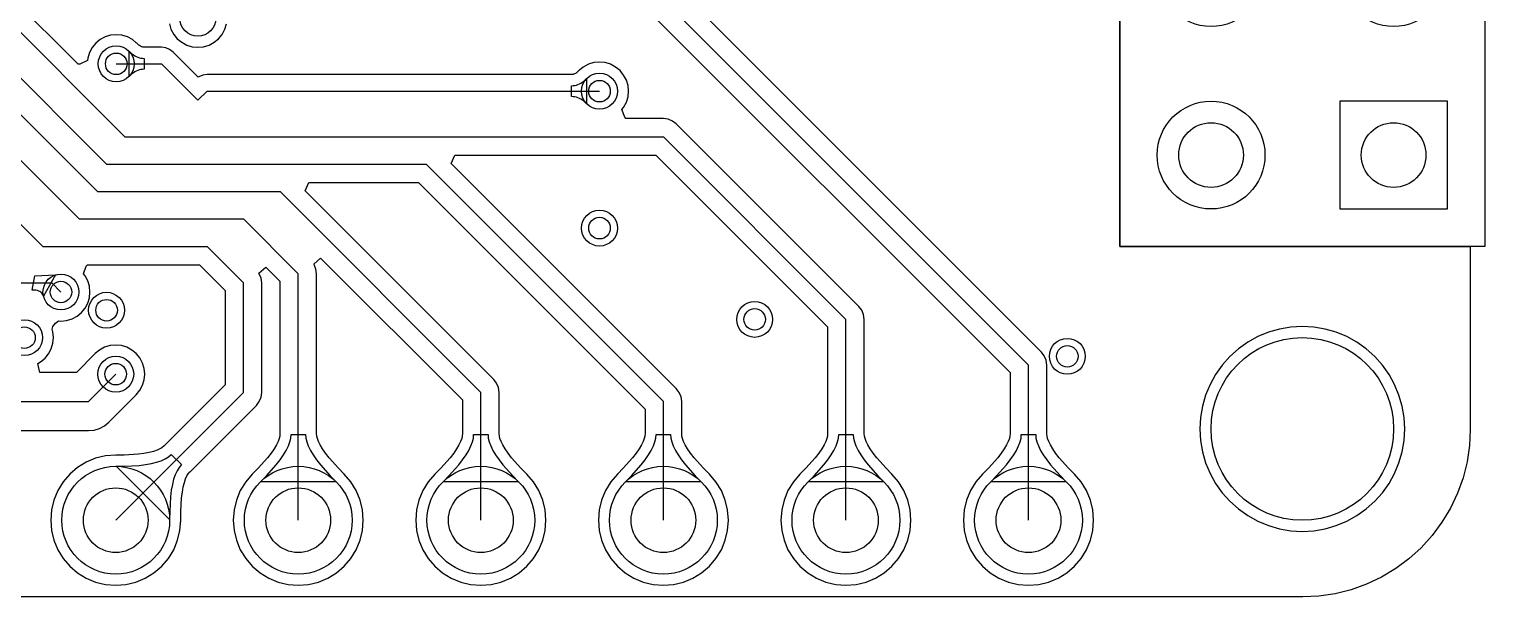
# Model space of a CAD drawing. Extents: x -55.7 to 0, y 0.2 to 22.7.
# Drawn here: x -20.26 to 0, y 0.2 to 8.1 of the extents above; entities that cross this region are included whole.
import ezdxf

# ---------------------------------------------------------------- set-up
doc = ezdxf.new("R2010")
doc.units = 0
doc.layers.get('0').update_dxf_attribs({"linetype": 'CONTINUOUS'})
for name, color, linetype in [('BOTTOMLAYER', 5, 'CONTINUOUS'), ('PADHOLELAYER', 156, 'CONTINUOUS'), ('VIAHOLELAYER', 16, 'CONTINUOUS')]:
    doc.layers.add(name, color=color, linetype=linetype)

# ---------------------------------------------------------------- blocks, each defined once
blk = doc.blocks.new('HDR2X5_23')
at = {"layer": 'BOTTOMLAYER'}
for p, q in [((-0.75, 0.75), (-0.75, -0.75)), ((0.75, 0.75), (-0.75, 0.75)), ((0.75, -0.75), (0.75, 0.75)), ((-0.75, -0.75), (0.75, -0.75))]:
    blk.add_line(p, q, dxfattribs=at)
for centre in [(0, 2.54), (2.54, 2.54), (5.08, 2.54), (7.62, 2.54), (10.16, 2.54), (2.54, 0), (5.08, 0), (7.62, 0), (10.16, 0)]:
    blk.add_circle(centre, 0.75, dxfattribs=at)
at = {"layer": 'PADHOLELAYER'}
for centre in [(0, 2.54), (2.54, 2.54), (5.08, 2.54), (7.62, 2.54), (10.16, 2.54), (0, 0), (2.54, 0), (5.08, 0), (7.62, 0), (10.16, 0)]:
    blk.add_circle(centre, 0.45, dxfattribs=at)
blk = doc.blocks.new('HDR1X16_24')
at = {"layer": 'BOTTOMLAYER'}
for centre in [(25.4, 0), (27.94, 0), (30.48, 0), (33.02, 0), (35.56, 0), (38.1, 0)]:
    blk.add_circle(centre, 0.75, dxfattribs=at)
at = {"layer": 'PADHOLELAYER'}
for centre in [(25.4, 0), (27.94, 0), (30.48, 0), (33.02, 0), (35.56, 0), (38.1, 0)]:
    blk.add_circle(centre, 0.45, dxfattribs=at)

msp = doc.modelspace()

# ---------------------------------------------------------------- linework, layer by layer
at = {"layer": 'BOTTOMLAYER'}
for p, q in [((-5.08, 5.08), (-5.08, 17.78)), ((0, 17.78), (0, 5.08)), ((-28.956, 15.494), (-19.304, 5.842)), ((-28.854, 14.757), (-19.558, 5.461)), ((-29.083, 14.097), (-20.066, 5.08)), ((-23.749, 11.43), (-18.923, 6.604)), ((-19.572, 7.613), (-23.494, 11.535)), ((-24.257, 11.303), (-19.177, 6.223)), ((-13.335, 10.414), (-6.35, 3.429)), ((-6.17, 3.609), (-13.08, 10.519)), ((-13.515, 10.234), (-6.605, 3.324)), ((-5.08, 8.659), (-5.08, 5.08)), ((-18.304, 8.176), (-18.281, 8.1)), ((-17.533, 8.1), (-17.51, 8.176)), ((-19.329, 7.906), (-19.379, 7.845)), ((-19.268, 7.956), (-19.329, 7.906)), ((-19.198, 7.994), (-19.268, 7.956)), ((-19.122, 8.017), (-19.198, 7.994)), ((-19.043, 8.024), (-19.122, 8.017)), ((-18.964, 8.017), (-19.043, 8.024)), ((-18.888, 7.994), (-18.964, 8.017)), ((-18.818, 7.956), (-18.888, 7.994)), ((-18.764, 7.912), (-18.818, 7.956)), ((-18.757, 7.907), (-18.764, 7.912)), ((-18.741, 7.892), (-18.757, 7.907)), ((-18.281, 8.1), (-18.243, 8.03)), ((-18.243, 8.03), (-18.193, 7.969)), ((-18.193, 7.969), (-18.132, 7.919)), ((-18.132, 7.919), (-18.062, 7.881)), ((-17.752, 7.881), (-17.682, 7.919)), ((-17.682, 7.919), (-17.621, 7.969)), ((-17.621, 7.969), (-17.571, 8.03)), ((-17.571, 8.03), (-17.533, 8.1)), ((-19.44, 7.699), (-19.443, 7.664)), ((-19.417, 7.775), (-19.44, 7.699)), ((-19.379, 7.845), (-19.417, 7.775)), ((-18.864, 7.445), (-18.864, 7.795)), ((-18.864, 7.795), (-18.845, 7.776)), ((-18.845, 7.776), (-18.825, 7.759)), ((-18.825, 7.759), (-18.805, 7.745)), ((-18.805, 7.745), (-18.784, 7.732)), ((-18.784, 7.732), (-18.764, 7.721)), ((-18.764, 7.721), (-18.743, 7.712)), ((-18.743, 7.712), (-18.721, 7.705)), ((-18.729, 7.881), (-18.741, 7.892)), ((-18.718, 7.873), (-18.729, 7.881)), ((-18.721, 7.705), (-18.699, 7.7)), ((-18.707, 7.867), (-18.718, 7.873)), ((-18.697, 7.862), (-18.707, 7.867)), ((-18.699, 7.7), (-18.677, 7.697)), ((-18.688, 7.858), (-18.697, 7.862)), ((-18.68, 7.855), (-18.688, 7.858)), ((-18.672, 7.853), (-18.68, 7.855)), ((-18.677, 7.697), (-18.655, 7.696)), ((-18.664, 7.852), (-18.672, 7.853)), ((-18.648, 7.851), (-18.664, 7.852)), ((-18.645, 7.851), (-18.648, 7.851)), ((-18.415, 7.851), (-18.645, 7.851)), ((-18.355, 7.843), (-18.415, 7.851)), ((-18.3, 7.82), (-18.355, 7.843)), ((-18.252, 7.783), (-18.3, 7.82)), ((-17.902, 7.433), (-18.252, 7.783)), ((-18.062, 7.881), (-17.986, 7.858)), ((-17.986, 7.858), (-17.907, 7.851)), ((-17.907, 7.851), (-17.828, 7.858)), ((-17.828, 7.858), (-17.752, 7.881)), ((-19.55, 7.614), (-19.572, 7.613)), ((-19.443, 7.664), (-19.55, 7.614)), ((-19.043, 7.62), (-18.415, 7.62)), ((-18.805, 7.495), (-18.825, 7.481)), ((-18.784, 7.508), (-18.805, 7.495)), ((-18.764, 7.519), (-18.784, 7.508)), ((-18.743, 7.528), (-18.764, 7.519)), ((-18.721, 7.535), (-18.743, 7.528)), ((-18.699, 7.54), (-18.721, 7.535)), ((-18.677, 7.543), (-18.699, 7.54)), ((-18.655, 7.544), (-18.677, 7.543)), ((-18.655, 7.696), (-18.655, 7.544)), ((-18.415, 7.62), (-17.907, 7.112)), ((-12.633, 7.5), (-12.644, 7.492)), ((-12.621, 7.511), (-12.633, 7.5)), ((-12.605, 7.526), (-12.621, 7.511)), ((-12.598, 7.531), (-12.605, 7.526)), ((-12.544, 7.575), (-12.598, 7.531)), ((-12.474, 7.613), (-12.544, 7.575)), ((-12.398, 7.636), (-12.474, 7.613)), ((-12.319, 7.643), (-12.398, 7.636)), ((-12.24, 7.636), (-12.319, 7.643)), ((-12.164, 7.613), (-12.24, 7.636)), ((-12.094, 7.575), (-12.164, 7.613)), ((-12.033, 7.525), (-12.094, 7.575)), ((-11.983, 7.464), (-12.033, 7.525)), ((-18.845, 7.464), (-18.864, 7.445)), ((-18.825, 7.481), (-18.845, 7.464)), ((-17.895, 7.439), (-17.902, 7.433)), ((-17.84, 7.462), (-17.895, 7.439)), ((-17.78, 7.47), (-17.84, 7.462)), ((-12.717, 7.47), (-17.78, 7.47)), ((-12.714, 7.47), (-12.717, 7.47)), ((-12.698, 7.471), (-12.714, 7.47)), ((-12.707, 7.315), (-12.685, 7.316)), ((-12.707, 7.163), (-12.707, 7.315)), ((-12.69, 7.472), (-12.698, 7.471)), ((-12.682, 7.474), (-12.69, 7.472)), ((-12.685, 7.316), (-12.663, 7.319)), ((-12.674, 7.477), (-12.682, 7.474)), ((-12.665, 7.481), (-12.674, 7.477)), ((-12.655, 7.486), (-12.665, 7.481)), ((-12.663, 7.319), (-12.641, 7.324)), ((-12.644, 7.492), (-12.655, 7.486)), ((-12.641, 7.324), (-12.619, 7.331)), ((-12.619, 7.331), (-12.598, 7.34)), ((-12.598, 7.34), (-12.578, 7.351)), ((-12.578, 7.351), (-12.557, 7.364)), ((-12.557, 7.364), (-12.537, 7.378)), ((-12.537, 7.378), (-12.517, 7.395)), ((-12.517, 7.395), (-12.498, 7.414)), ((-12.498, 7.414), (-12.498, 7.064)), ((-11.945, 7.394), (-11.983, 7.464)), ((-11.922, 7.318), (-11.945, 7.394)), ((-11.915, 7.239), (-11.922, 7.318)), ((-17.907, 7.112), (-17.78, 7.239)), ((-17.78, 7.239), (-12.319, 7.239)), ((-12.685, 7.162), (-12.707, 7.163)), ((-12.663, 7.159), (-12.685, 7.162)), ((-12.641, 7.154), (-12.663, 7.159)), ((-12.619, 7.147), (-12.641, 7.154)), ((-12.598, 7.138), (-12.619, 7.147)), ((-12.578, 7.127), (-12.598, 7.138)), ((-12.557, 7.114), (-12.578, 7.127)), ((-12.537, 7.1), (-12.557, 7.114)), ((-12.517, 7.083), (-12.537, 7.1)), ((-11.945, 7.084), (-11.922, 7.16)), ((-11.922, 7.16), (-11.915, 7.239)), ((-12.498, 7.064), (-12.517, 7.083)), ((-12.006, 6.986), (-11.983, 7.014)), ((-11.968, 6.879), (-12.006, 6.986)), ((-11.983, 7.014), (-11.945, 7.084)), ((-11.951, 6.859), (-11.968, 6.879)), ((-11.43, 6.859), (-11.951, 6.859)), ((-11.364, 6.85), (-11.43, 6.859)), ((-11.303, 6.824), (-11.364, 6.85)), ((-11.25, 6.784), (-11.303, 6.824)), ((-8.71, 4.244), (-11.25, 6.784)), ((-18.923, 6.604), (-11.43, 6.604)), ((-11.43, 6.604), (-8.89, 4.064)), ((-14.381, 6.232), (-14.332, 6.349)), ((-14.332, 6.349), (-11.535, 6.349)), ((-11.535, 6.349), (-9.145, 3.959)), ((-19.177, 6.223), (-14.732, 6.223)), ((-14.732, 6.223), (-11.43, 2.921)), ((-11.25, 3.101), (-14.381, 6.232)), ((-16.413, 5.851), (-16.364, 5.968)), ((-16.364, 5.968), (-14.837, 5.968)), ((-14.837, 5.968), (-11.685, 2.816)), ((-19.304, 5.842), (-16.764, 5.842)), ((-16.764, 5.842), (-13.97, 3.048)), ((-13.79, 3.228), (-16.413, 5.851)), ((-19.558, 5.461), (-17.272, 5.461)), ((-17.272, 5.461), (-16.51, 4.699)), ((-20.066, 5.08), (-17.78, 5.08)), ((-17.78, 5.08), (-17.272, 4.572)), ((0, 5.08), (-5.08, 5.08)), ((-5.08, 5.08), (-0.204, 5.08)), ((-0.204, 5.08), (-0.204, 2.54)), ((-16.295, 4.833), (-16.199, 4.917)), ((-16.199, 4.917), (-14.225, 2.943)), ((-20.211, 4.472), (-20.177, 4.672)), ((-20.177, 4.672), (-19.889, 4.683)), ((-19.889, 4.683), (-20.055, 4.385)), ((-19.499, 4.698), (-19.461, 4.805)), ((-19.476, 4.67), (-19.499, 4.698)), ((-19.438, 4.6), (-19.476, 4.67)), ((-19.461, 4.805), (-19.444, 4.825)), ((-19.444, 4.825), (-17.885, 4.825)), ((-17.885, 4.825), (-17.527, 4.467)), ((-17.057, 4.706), (-16.961, 4.79)), ((-17.052, 4.699), (-17.057, 4.706)), ((-17.026, 4.638), (-17.052, 4.699)), ((-16.961, 4.79), (-16.765, 4.594)), ((-16.51, 1.27), (-16.51, 4.699)), ((-16.29, 4.826), (-16.295, 4.833)), ((-16.264, 4.765), (-16.29, 4.826)), ((-16.255, 4.699), (-16.264, 4.765)), ((-16.255, 2.477), (-16.255, 4.699)), ((-24.511, 4.572), (-19.939, 4.572)), ((-20.185, 4.471), (-20.211, 4.472)), ((-20.161, 4.469), (-20.185, 4.471)), ((-20.14, 4.464), (-20.161, 4.469)), ((-20.121, 4.458), (-20.14, 4.464)), ((-20.104, 4.45), (-20.121, 4.458)), ((-19.939, 4.572), (-19.812, 4.445)), ((-19.415, 4.524), (-19.438, 4.6)), ((-19.408, 4.445), (-19.415, 4.524)), ((-17.527, 4.467), (-17.527, 3.153)), ((-17.272, 3.048), (-17.272, 4.572)), ((-17.017, 4.572), (-17.026, 4.638)), ((-17.017, 3.048), (-17.017, 4.572)), ((-16.765, 4.594), (-16.765, 2.477)), ((-20.09, 4.441), (-20.104, 4.45)), ((-20.078, 4.429), (-20.09, 4.441)), ((-20.068, 4.416), (-20.078, 4.429)), ((-20.06, 4.401), (-20.068, 4.416)), ((-20.055, 4.385), (-20.06, 4.401)), ((-19.476, 4.22), (-19.438, 4.29)), ((-19.438, 4.29), (-19.415, 4.366)), ((-19.415, 4.366), (-19.408, 4.445)), ((-19.733, 4.048), (-19.657, 4.071)), ((-19.657, 4.071), (-19.587, 4.109)), ((-19.587, 4.109), (-19.526, 4.159)), ((-19.526, 4.159), (-19.476, 4.22)), ((-8.89, 1.27), (-8.89, 4.064)), ((-8.67, 4.191), (-8.71, 4.244)), ((-8.644, 4.13), (-8.67, 4.191)), ((-8.635, 4.064), (-8.644, 4.13)), ((-8.635, 2.477), (-8.635, 4.064)), ((-19.936, 3.929), (-19.923, 3.963)), ((-19.923, 3.889), (-19.936, 3.929)), ((-19.923, 3.963), (-19.887, 4.011)), ((-19.916, 3.81), (-19.923, 3.889)), ((-19.887, 4.011), (-19.845, 4.044)), ((-19.845, 4.044), (-19.812, 4.041)), ((-19.812, 4.041), (-19.733, 4.048)), ((-9.145, 3.959), (-9.145, 2.477)), ((-3.011, 3.885), (-3.158, 3.824)), ((-2.857, 3.929), (-3.011, 3.885)), ((-2.7, 3.956), (-2.857, 3.929)), ((-2.54, 3.965), (-2.7, 3.956)), ((-2.38, 3.956), (-2.54, 3.965)), ((-2.223, 3.929), (-2.38, 3.956)), ((-2.069, 3.885), (-2.223, 3.929)), ((-1.922, 3.824), (-2.069, 3.885)), ((-19.984, 3.585), (-19.946, 3.655)), ((-19.946, 3.655), (-19.923, 3.731)), ((-19.923, 3.731), (-19.916, 3.81)), ((-19.205, 3.676), (-19.275, 3.638)), ((-19.129, 3.699), (-19.205, 3.676)), ((-19.05, 3.706), (-19.129, 3.699)), ((-18.971, 3.699), (-19.05, 3.706)), ((-18.895, 3.676), (-18.971, 3.699)), ((-18.825, 3.638), (-18.895, 3.676)), ((-3.428, 3.654), (-3.547, 3.547)), ((-3.298, 3.746), (-3.428, 3.654)), ((-3.158, 3.824), (-3.298, 3.746)), ((-1.782, 3.746), (-1.922, 3.824)), ((-1.652, 3.654), (-1.782, 3.746)), ((-1.533, 3.547), (-1.652, 3.654)), ((-20.135, 3.452), (-20.095, 3.474)), ((-20.104, 3.325), (-20.135, 3.452)), ((-20.095, 3.474), (-20.034, 3.524)), ((-20.034, 3.524), (-19.984, 3.585)), ((-19.336, 3.588), (-19.598, 3.325)), ((-19.275, 3.638), (-19.336, 3.588)), ((-18.764, 3.588), (-18.825, 3.638)), ((-18.714, 3.527), (-18.764, 3.588)), ((-18.676, 3.457), (-18.714, 3.527)), ((-18.653, 3.381), (-18.676, 3.457)), ((-6.13, 3.556), (-6.17, 3.609)), ((-6.104, 3.495), (-6.13, 3.556)), ((-6.095, 3.429), (-6.104, 3.495)), ((-3.547, 3.547), (-3.654, 3.428)), ((-1.426, 3.428), (-1.533, 3.547)), ((-19.598, 3.325), (-20.104, 3.325)), ((-19.431, 2.921), (-19.05, 3.302)), ((-18.646, 3.302), (-18.653, 3.381)), ((-18.653, 3.223), (-18.646, 3.302)), ((-6.605, 3.324), (-6.605, 2.477)), ((-6.35, 1.27), (-6.35, 3.429)), ((-6.095, 2.477), (-6.095, 3.429)), ((-3.746, 3.298), (-3.824, 3.158)), ((-3.654, 3.428), (-3.746, 3.298)), ((-1.334, 3.298), (-1.426, 3.428)), ((-1.256, 3.158), (-1.334, 3.298)), ((-19.05, 1.27), (-17.272, 3.048)), ((-18.764, 3.016), (-18.714, 3.077)), ((-18.714, 3.077), (-18.676, 3.147)), ((-18.676, 3.147), (-18.653, 3.223)), ((-17.527, 3.153), (-18.376, 2.304)), ((-17.026, 2.982), (-17.017, 3.048)), ((-13.97, 1.27), (-13.97, 3.048)), ((-13.75, 3.175), (-13.79, 3.228)), ((-13.724, 3.114), (-13.75, 3.175)), ((-13.715, 3.048), (-13.724, 3.114)), ((-13.715, 2.477), (-13.715, 3.048)), ((-11.21, 3.048), (-11.25, 3.101)), ((-11.184, 2.987), (-11.21, 3.048)), ((-3.824, 3.158), (-3.885, 3.011)), ((-1.195, 3.011), (-1.256, 3.158)), ((-20.886, 2.921), (-19.431, 2.921)), ((-19.145, 2.635), (-18.764, 3.016)), ((-18.016, 1.944), (-17.092, 2.868)), ((-17.092, 2.868), (-17.052, 2.921)), ((-17.052, 2.921), (-17.026, 2.982)), ((-14.225, 2.943), (-14.225, 2.477)), ((-11.43, 1.27), (-11.43, 2.921)), ((-11.175, 2.921), (-11.184, 2.987)), ((-11.175, 2.477), (-11.175, 2.921)), ((-3.929, 2.857), (-3.956, 2.7)), ((-3.885, 3.011), (-3.929, 2.857)), ((-1.151, 2.857), (-1.195, 3.011)), ((-1.124, 2.7), (-1.151, 2.857)), ((-19.206, 2.585), (-19.145, 2.635)), ((-11.685, 2.816), (-11.685, 2.477)), ((-3.956, 2.7), (-3.965, 2.54)), ((-1.115, 2.54), (-1.124, 2.7)), ((-22.011, 2.517), (-19.431, 2.517)), ((-19.431, 2.517), (-19.352, 2.524)), ((-19.352, 2.524), (-19.276, 2.547)), ((-19.276, 2.547), (-19.206, 2.585)), ((-16.768, 2.438), (-16.776, 2.405)), ((-16.765, 2.476), (-16.768, 2.438)), ((-16.765, 2.477), (-16.765, 2.476)), ((-16.614, 2.413), (-16.61, 2.463)), ((-16.61, 2.463), (-16.41, 2.463)), ((-16.41, 2.463), (-16.406, 2.413)), ((-16.255, 2.476), (-16.255, 2.477)), ((-16.252, 2.438), (-16.255, 2.476)), ((-16.244, 2.405), (-16.252, 2.438)), ((-14.228, 2.438), (-14.236, 2.405)), ((-14.225, 2.476), (-14.228, 2.438)), ((-14.225, 2.477), (-14.225, 2.476)), ((-14.074, 2.413), (-14.07, 2.463)), ((-14.07, 2.463), (-13.87, 2.463)), ((-13.87, 2.463), (-13.866, 2.413)), ((-13.715, 2.476), (-13.715, 2.477)), ((-13.712, 2.438), (-13.715, 2.476)), ((-13.704, 2.405), (-13.712, 2.438)), ((-11.688, 2.438), (-11.696, 2.405)), ((-11.685, 2.476), (-11.688, 2.438)), ((-11.685, 2.477), (-11.685, 2.476)), ((-11.534, 2.413), (-11.53, 2.463)), ((-11.53, 2.463), (-11.33, 2.463)), ((-11.33, 2.463), (-11.326, 2.413)), ((-11.175, 2.476), (-11.175, 2.477)), ((-11.172, 2.438), (-11.175, 2.476)), ((-11.164, 2.405), (-11.172, 2.438)), ((-9.148, 2.438), (-9.156, 2.405)), ((-9.145, 2.476), (-9.148, 2.438)), ((-9.145, 2.477), (-9.145, 2.476)), ((-8.994, 2.413), (-8.99, 2.463)), ((-8.99, 2.463), (-8.79, 2.463)), ((-8.79, 2.463), (-8.786, 2.413)), ((-8.635, 2.476), (-8.635, 2.477)), ((-8.632, 2.438), (-8.635, 2.476)), ((-8.624, 2.405), (-8.632, 2.438)), ((-6.608, 2.438), (-6.616, 2.405)), ((-6.605, 2.476), (-6.608, 2.438)), ((-6.605, 2.477), (-6.605, 2.476)), ((-6.454, 2.413), (-6.45, 2.463)), ((-6.45, 2.463), (-6.25, 2.463)), ((-6.25, 2.463), (-6.246, 2.413)), ((-6.095, 2.476), (-6.095, 2.477)), ((-6.092, 2.438), (-6.095, 2.476)), ((-6.084, 2.405), (-6.092, 2.438)), ((-3.965, 2.54), (-3.956, 2.38)), ((-1.124, 2.38), (-1.115, 2.54)), ((-0.203, 2.531), (-0.214, 2.311)), ((-0.204, 2.54), (-0.203, 2.531)), ((-18.475, 2.243), (-18.525, 2.225)), ((-18.435, 2.261), (-18.475, 2.243)), ((-18.407, 2.278), (-18.435, 2.261)), ((-18.377, 2.303), (-18.407, 2.278)), ((-18.376, 2.304), (-18.377, 2.303)), ((-16.847, 2.262), (-16.888, 2.203)), ((-16.815, 2.317), (-16.847, 2.262)), ((-16.791, 2.364), (-16.815, 2.317)), ((-16.776, 2.405), (-16.791, 2.364)), ((-16.716, 2.178), (-16.678, 2.242)), ((-16.678, 2.242), (-16.648, 2.303)), ((-16.648, 2.303), (-16.627, 2.36)), ((-16.627, 2.36), (-16.614, 2.413)), ((-16.406, 2.413), (-16.393, 2.36)), ((-16.393, 2.36), (-16.372, 2.303)), ((-16.372, 2.303), (-16.342, 2.242)), ((-16.342, 2.242), (-16.304, 2.178)), ((-16.229, 2.364), (-16.244, 2.405)), ((-16.205, 2.317), (-16.229, 2.364)), ((-16.173, 2.262), (-16.205, 2.317)), ((-16.132, 2.203), (-16.173, 2.262)), ((-14.307, 2.262), (-14.348, 2.203)), ((-14.275, 2.317), (-14.307, 2.262)), ((-14.251, 2.364), (-14.275, 2.317)), ((-14.236, 2.405), (-14.251, 2.364)), ((-14.176, 2.178), (-14.138, 2.242)), ((-14.138, 2.242), (-14.108, 2.303)), ((-14.108, 2.303), (-14.087, 2.36)), ((-14.087, 2.36), (-14.074, 2.413)), ((-13.866, 2.413), (-13.853, 2.36)), ((-13.853, 2.36), (-13.832, 2.303)), ((-13.832, 2.303), (-13.802, 2.242)), ((-13.802, 2.242), (-13.764, 2.178)), ((-13.689, 2.364), (-13.704, 2.405)), ((-13.665, 2.317), (-13.689, 2.364)), ((-13.633, 2.262), (-13.665, 2.317)), ((-13.592, 2.203), (-13.633, 2.262)), ((-11.767, 2.262), (-11.808, 2.203)), ((-11.735, 2.317), (-11.767, 2.262)), ((-11.711, 2.364), (-11.735, 2.317)), ((-11.696, 2.405), (-11.711, 2.364)), ((-11.636, 2.178), (-11.598, 2.242)), ((-11.598, 2.242), (-11.568, 2.303)), ((-11.568, 2.303), (-11.547, 2.36)), ((-11.547, 2.36), (-11.534, 2.413)), ((-11.326, 2.413), (-11.313, 2.36)), ((-11.313, 2.36), (-11.292, 2.303)), ((-11.292, 2.303), (-11.262, 2.242)), ((-11.262, 2.242), (-11.224, 2.178)), ((-11.149, 2.364), (-11.164, 2.405)), ((-11.125, 2.317), (-11.149, 2.364)), ((-11.093, 2.262), (-11.125, 2.317)), ((-11.052, 2.203), (-11.093, 2.262)), ((-9.227, 2.262), (-9.268, 2.203)), ((-9.195, 2.317), (-9.227, 2.262)), ((-9.171, 2.364), (-9.195, 2.317)), ((-9.156, 2.405), (-9.171, 2.364)), ((-9.096, 2.178), (-9.058, 2.242)), ((-9.058, 2.242), (-9.028, 2.303)), ((-9.028, 2.303), (-9.007, 2.36)), ((-9.007, 2.36), (-8.994, 2.413)), ((-8.786, 2.413), (-8.773, 2.36)), ((-8.773, 2.36), (-8.752, 2.303)), ((-8.752, 2.303), (-8.722, 2.242)), ((-8.722, 2.242), (-8.684, 2.178)), ((-8.609, 2.364), (-8.624, 2.405)), ((-8.585, 2.317), (-8.609, 2.364)), ((-8.553, 2.262), (-8.585, 2.317)), ((-8.512, 2.203), (-8.553, 2.262)), ((-6.687, 2.262), (-6.728, 2.203)), ((-6.655, 2.317), (-6.687, 2.262)), ((-6.631, 2.364), (-6.655, 2.317)), ((-6.616, 2.405), (-6.631, 2.364)), ((-6.556, 2.178), (-6.518, 2.242)), ((-6.518, 2.242), (-6.488, 2.303)), ((-6.488, 2.303), (-6.467, 2.36)), ((-6.467, 2.36), (-6.454, 2.413)), ((-6.246, 2.413), (-6.233, 2.36)), ((-6.233, 2.36), (-6.212, 2.303)), ((-6.212, 2.303), (-6.182, 2.242)), ((-6.182, 2.242), (-6.144, 2.178)), ((-6.069, 2.364), (-6.084, 2.405)), ((-6.045, 2.317), (-6.069, 2.364)), ((-6.013, 2.262), (-6.045, 2.317)), ((-5.972, 2.203), (-6.013, 2.262)), ((-3.956, 2.38), (-3.929, 2.223)), ((-1.151, 2.223), (-1.124, 2.38)), ((-0.214, 2.311), (-0.247, 2.084)), ((-19.461, 2.077), (-19.582, 2.002)), ((-19.33, 2.131), (-19.461, 2.077)), ((-19.192, 2.164), (-19.33, 2.131)), ((-19.05, 2.175), (-19.192, 2.164)), ((-19.046, 2.175), (-19.05, 2.175)), ((-19.043, 2.175), (-19.046, 2.175)), ((-18.933, 2.176), (-19.043, 2.175)), ((-18.738, 2.187), (-18.933, 2.176)), ((-18.928, 2.021), (-18.724, 2.032)), ((-18.658, 2.197), (-18.738, 2.187)), ((-18.724, 2.032), (-18.634, 2.043)), ((-18.586, 2.21), (-18.658, 2.197)), ((-18.634, 2.043), (-18.554, 2.058)), ((-18.525, 2.225), (-18.586, 2.21)), ((-18.554, 2.058), (-18.481, 2.076)), ((-18.481, 2.076), (-18.417, 2.098)), ((-18.417, 2.098), (-18.362, 2.123)), ((-18.362, 2.123), (-18.315, 2.152)), ((-18.315, 2.152), (-18.277, 2.185)), ((-18.277, 2.185), (-18.135, 2.043)), ((-18.135, 2.043), (-18.168, 2.005)), ((-16.938, 2.139), (-17.068, 1.994)), ((-16.954, 1.887), (-16.818, 2.04)), ((-16.888, 2.203), (-16.938, 2.139)), ((-16.818, 2.04), (-16.763, 2.111)), ((-16.763, 2.111), (-16.716, 2.178)), ((-16.304, 2.178), (-16.257, 2.111)), ((-16.257, 2.111), (-16.202, 2.04)), ((-16.202, 2.04), (-16.066, 1.887)), ((-16.082, 2.139), (-16.132, 2.203)), ((-15.952, 1.994), (-16.082, 2.139)), ((-14.398, 2.139), (-14.528, 1.994)), ((-14.414, 1.887), (-14.278, 2.04)), ((-14.348, 2.203), (-14.398, 2.139)), ((-14.278, 2.04), (-14.223, 2.111)), ((-14.223, 2.111), (-14.176, 2.178)), ((-13.764, 2.178), (-13.717, 2.111)), ((-13.717, 2.111), (-13.662, 2.04)), ((-13.662, 2.04), (-13.526, 1.887)), ((-13.542, 2.139), (-13.592, 2.203)), ((-13.412, 1.994), (-13.542, 2.139)), ((-11.858, 2.139), (-11.988, 1.994)), ((-11.874, 1.887), (-11.738, 2.04)), ((-11.808, 2.203), (-11.858, 2.139)), ((-11.738, 2.04), (-11.683, 2.111)), ((-11.683, 2.111), (-11.636, 2.178)), ((-11.224, 2.178), (-11.177, 2.111)), ((-11.177, 2.111), (-11.122, 2.04)), ((-11.122, 2.04), (-10.986, 1.887)), ((-11.002, 2.139), (-11.052, 2.203)), ((-10.872, 1.994), (-11.002, 2.139)), ((-9.318, 2.139), (-9.448, 1.994)), ((-9.334, 1.887), (-9.198, 2.04)), ((-9.268, 2.203), (-9.318, 2.139)), ((-9.198, 2.04), (-9.143, 2.111)), ((-9.143, 2.111), (-9.096, 2.178)), ((-8.684, 2.178), (-8.637, 2.111)), ((-8.637, 2.111), (-8.582, 2.04)), ((-8.582, 2.04), (-8.446, 1.887)), ((-8.462, 2.139), (-8.512, 2.203)), ((-8.332, 1.994), (-8.462, 2.139)), ((-6.778, 2.139), (-6.908, 1.994)), ((-6.794, 1.887), (-6.658, 2.04)), ((-6.728, 2.203), (-6.778, 2.139)), ((-6.658, 2.04), (-6.603, 2.111)), ((-6.603, 2.111), (-6.556, 2.178)), ((-6.144, 2.178), (-6.097, 2.111)), ((-6.097, 2.111), (-6.042, 2.04)), ((-6.042, 2.04), (-5.906, 1.887)), ((-5.922, 2.139), (-5.972, 2.203)), ((-5.792, 1.994), (-5.922, 2.139)), ((-3.929, 2.223), (-3.885, 2.069)), ((-3.885, 2.069), (-3.824, 1.922)), ((-1.256, 1.922), (-1.195, 2.069)), ((-1.195, 2.069), (-1.151, 2.223)), ((-0.247, 2.084), (-0.303, 1.861)), ((-19.69, 1.91), (-19.782, 1.802)), ((-19.582, 2.002), (-19.69, 1.91)), ((-19.042, 2.02), (-18.928, 2.021)), ((-18.3, 1.278), (-19.042, 2.02)), ((-18.244, 1.839), (-18.262, 1.766)), ((-18.222, 1.903), (-18.244, 1.839)), ((-18.197, 1.958), (-18.222, 1.903)), ((-18.168, 2.005), (-18.197, 1.958)), ((-18.095, 1.795), (-18.077, 1.845)), ((-18.077, 1.845), (-18.059, 1.885)), ((-18.059, 1.885), (-18.042, 1.913)), ((-18.042, 1.913), (-18.017, 1.943)), ((-18.017, 1.943), (-18.016, 1.944)), ((-17.15, 1.91), (-17.242, 1.802)), ((-17.147, 1.913), (-17.15, 1.91)), ((-17.145, 1.915), (-17.147, 1.913)), ((-17.068, 1.994), (-17.145, 1.915)), ((-17.035, 1.806), (-16.954, 1.887)), ((-16.066, 1.887), (-15.985, 1.806)), ((-15.875, 1.915), (-15.952, 1.994)), ((-15.873, 1.913), (-15.875, 1.915)), ((-15.87, 1.91), (-15.873, 1.913)), ((-15.778, 1.802), (-15.87, 1.91)), ((-14.61, 1.91), (-14.702, 1.802)), ((-14.607, 1.913), (-14.61, 1.91)), ((-14.605, 1.915), (-14.607, 1.913)), ((-14.528, 1.994), (-14.605, 1.915)), ((-14.495, 1.806), (-14.414, 1.887)), ((-13.526, 1.887), (-13.445, 1.806)), ((-13.335, 1.915), (-13.412, 1.994)), ((-13.333, 1.913), (-13.335, 1.915)), ((-13.33, 1.91), (-13.333, 1.913)), ((-13.238, 1.802), (-13.33, 1.91)), ((-12.07, 1.91), (-12.162, 1.802)), ((-12.067, 1.913), (-12.07, 1.91)), ((-12.065, 1.915), (-12.067, 1.913)), ((-11.988, 1.994), (-12.065, 1.915)), ((-11.955, 1.806), (-11.874, 1.887)), ((-10.986, 1.887), (-10.905, 1.806)), ((-10.795, 1.915), (-10.872, 1.994)), ((-10.793, 1.913), (-10.795, 1.915)), ((-10.79, 1.91), (-10.793, 1.913)), ((-10.698, 1.802), (-10.79, 1.91)), ((-9.53, 1.91), (-9.622, 1.802)), ((-9.527, 1.913), (-9.53, 1.91)), ((-9.525, 1.915), (-9.527, 1.913)), ((-9.448, 1.994), (-9.525, 1.915)), ((-9.415, 1.806), (-9.334, 1.887)), ((-8.446, 1.887), (-8.365, 1.806)), ((-8.255, 1.915), (-8.332, 1.994)), ((-8.253, 1.913), (-8.255, 1.915)), ((-8.25, 1.91), (-8.253, 1.913)), ((-8.158, 1.802), (-8.25, 1.91)), ((-6.99, 1.91), (-7.082, 1.802)), ((-6.987, 1.913), (-6.99, 1.91)), ((-6.985, 1.915), (-6.987, 1.913)), ((-6.908, 1.994), (-6.985, 1.915)), ((-6.875, 1.806), (-6.794, 1.887)), ((-5.906, 1.887), (-5.825, 1.806)), ((-5.715, 1.915), (-5.792, 1.994)), ((-5.713, 1.913), (-5.715, 1.915)), ((-5.71, 1.91), (-5.713, 1.913)), ((-5.618, 1.802), (-5.71, 1.91)), ((-3.824, 1.922), (-3.746, 1.782)), ((-1.334, 1.782), (-1.256, 1.922)), ((-0.303, 1.861), (-0.381, 1.646)), ((-19.857, 1.681), (-19.911, 1.55)), ((-19.782, 1.802), (-19.857, 1.681)), ((-18.277, 1.686), (-18.288, 1.596)), ((-18.262, 1.766), (-18.277, 1.686)), ((-18.133, 1.582), (-18.123, 1.662)), ((-18.123, 1.662), (-18.11, 1.734)), ((-18.11, 1.734), (-18.095, 1.795)), ((-17.317, 1.681), (-17.371, 1.55)), ((-17.242, 1.802), (-17.317, 1.681)), ((-15.985, 1.806), (-17.035, 1.806)), ((-15.703, 1.681), (-15.778, 1.802)), ((-15.649, 1.55), (-15.703, 1.681)), ((-14.777, 1.681), (-14.831, 1.55)), ((-14.702, 1.802), (-14.777, 1.681)), ((-13.445, 1.806), (-14.495, 1.806)), ((-13.163, 1.681), (-13.238, 1.802)), ((-13.109, 1.55), (-13.163, 1.681)), ((-12.237, 1.681), (-12.291, 1.55)), ((-12.162, 1.802), (-12.237, 1.681)), ((-10.905, 1.806), (-11.955, 1.806)), ((-10.623, 1.681), (-10.698, 1.802)), ((-10.569, 1.55), (-10.623, 1.681)), ((-9.697, 1.681), (-9.751, 1.55)), ((-9.622, 1.802), (-9.697, 1.681)), ((-8.365, 1.806), (-9.415, 1.806)), ((-8.083, 1.681), (-8.158, 1.802)), ((-8.029, 1.55), (-8.083, 1.681)), ((-7.157, 1.681), (-7.211, 1.55)), ((-7.082, 1.802), (-7.157, 1.681)), ((-5.825, 1.806), (-6.875, 1.806)), ((-5.543, 1.681), (-5.618, 1.802)), ((-5.489, 1.55), (-5.543, 1.681)), ((-3.746, 1.782), (-3.654, 1.652)), ((-3.654, 1.652), (-3.547, 1.533)), ((-1.533, 1.533), (-1.426, 1.652)), ((-1.426, 1.652), (-1.334, 1.782)), ((-0.381, 1.646), (-0.479, 1.438)), ((-19.911, 1.55), (-19.944, 1.412)), ((-18.288, 1.596), (-18.299, 1.392)), ((-18.144, 1.387), (-18.133, 1.582)), ((-17.371, 1.55), (-17.404, 1.412)), ((-15.616, 1.412), (-15.649, 1.55)), ((-14.831, 1.55), (-14.864, 1.412)), ((-13.076, 1.412), (-13.109, 1.55)), ((-12.291, 1.55), (-12.324, 1.412)), ((-10.536, 1.412), (-10.569, 1.55)), ((-9.751, 1.55), (-9.784, 1.412)), ((-7.996, 1.412), (-8.029, 1.55)), ((-7.211, 1.55), (-7.244, 1.412)), ((-5.456, 1.412), (-5.489, 1.55)), ((-3.547, 1.533), (-3.428, 1.426)), ((-3.428, 1.426), (-3.298, 1.334)), ((-1.782, 1.334), (-1.652, 1.426)), ((-1.652, 1.426), (-1.533, 1.533)), ((-0.479, 1.438), (-0.597, 1.241)), ((-19.944, 1.412), (-19.955, 1.27)), ((-19.955, 1.27), (-19.944, 1.128)), ((-18.299, 1.392), (-18.3, 1.278)), ((-18.156, 1.128), (-18.145, 1.27)), ((-18.145, 1.277), (-18.144, 1.387)), ((-18.145, 1.274), (-18.145, 1.277)), ((-18.145, 1.27), (-18.145, 1.274)), ((-17.404, 1.412), (-17.415, 1.27)), ((-17.415, 1.27), (-17.404, 1.128)), ((-15.605, 1.27), (-15.616, 1.412)), ((-15.616, 1.128), (-15.605, 1.27)), ((-14.864, 1.412), (-14.875, 1.27)), ((-14.875, 1.27), (-14.864, 1.128)), ((-13.065, 1.27), (-13.076, 1.412)), ((-13.076, 1.128), (-13.065, 1.27)), ((-12.324, 1.412), (-12.335, 1.27)), ((-12.335, 1.27), (-12.324, 1.128)), ((-10.525, 1.27), (-10.536, 1.412)), ((-10.536, 1.128), (-10.525, 1.27)), ((-9.784, 1.412), (-9.795, 1.27)), ((-9.795, 1.27), (-9.784, 1.128)), ((-7.985, 1.27), (-7.996, 1.412)), ((-7.996, 1.128), (-7.985, 1.27)), ((-7.244, 1.412), (-7.255, 1.27)), ((-7.255, 1.27), (-7.244, 1.128)), ((-5.445, 1.27), (-5.456, 1.412)), ((-5.456, 1.128), (-5.445, 1.27)), ((-3.298, 1.334), (-3.158, 1.256)), ((-3.158, 1.256), (-3.011, 1.195)), ((-2.069, 1.195), (-1.922, 1.256)), ((-1.922, 1.256), (-1.782, 1.334)), ((-0.597, 1.241), (-0.733, 1.057)), ((-19.944, 1.128), (-19.911, 0.99)), ((-18.189, 0.99), (-18.156, 1.128)), ((-17.404, 1.128), (-17.371, 0.99)), ((-15.649, 0.99), (-15.616, 1.128)), ((-14.864, 1.128), (-14.831, 0.99)), ((-13.109, 0.99), (-13.076, 1.128)), ((-12.324, 1.128), (-12.291, 0.99)), ((-10.569, 0.99), (-10.536, 1.128)), ((-9.784, 1.128), (-9.751, 0.99)), ((-8.029, 0.99), (-7.996, 1.128)), ((-7.244, 1.128), (-7.211, 0.99)), ((-5.489, 0.99), (-5.456, 1.128)), ((-3.011, 1.195), (-2.857, 1.151)), ((-2.857, 1.151), (-2.7, 1.124)), ((-2.7, 1.124), (-2.54, 1.115)), ((-2.54, 1.115), (-2.38, 1.124)), ((-2.38, 1.124), (-2.223, 1.151)), ((-2.223, 1.151), (-2.069, 1.195)), ((-0.733, 1.057), (-0.887, 0.887)), ((-19.911, 0.99), (-19.857, 0.859)), ((-19.857, 0.859), (-19.782, 0.738)), ((-18.318, 0.738), (-18.243, 0.859)), ((-18.243, 0.859), (-18.189, 0.99)), ((-17.371, 0.99), (-17.317, 0.859)), ((-17.317, 0.859), (-17.242, 0.738)), ((-15.778, 0.738), (-15.703, 0.859)), ((-15.703, 0.859), (-15.649, 0.99)), ((-14.831, 0.99), (-14.777, 0.859)), ((-14.777, 0.859), (-14.702, 0.738)), ((-13.238, 0.738), (-13.163, 0.859)), ((-13.163, 0.859), (-13.109, 0.99)), ((-12.291, 0.99), (-12.237, 0.859)), ((-12.237, 0.859), (-12.162, 0.738)), ((-10.698, 0.738), (-10.623, 0.859)), ((-10.623, 0.859), (-10.569, 0.99)), ((-9.751, 0.99), (-9.697, 0.859)), ((-9.697, 0.859), (-9.622, 0.738)), ((-8.158, 0.738), (-8.083, 0.859)), ((-8.083, 0.859), (-8.029, 0.99)), ((-7.211, 0.99), (-7.157, 0.859)), ((-7.157, 0.859), (-7.082, 0.738)), ((-5.618, 0.738), (-5.543, 0.859)), ((-5.543, 0.859), (-5.489, 0.99)), ((-0.887, 0.887), (-1.057, 0.733)), ((-19.782, 0.738), (-19.69, 0.63)), ((-19.69, 0.63), (-19.582, 0.538)), ((-18.518, 0.538), (-18.41, 0.63)), ((-18.41, 0.63), (-18.318, 0.738)), ((-17.242, 0.738), (-17.15, 0.63)), ((-17.15, 0.63), (-17.042, 0.538)), ((-15.978, 0.538), (-15.87, 0.63)), ((-15.87, 0.63), (-15.778, 0.738)), ((-14.702, 0.738), (-14.61, 0.63)), ((-14.61, 0.63), (-14.502, 0.538)), ((-13.438, 0.538), (-13.33, 0.63)), ((-13.33, 0.63), (-13.238, 0.738)), ((-12.162, 0.738), (-12.07, 0.63)), ((-12.07, 0.63), (-11.962, 0.538)), ((-10.898, 0.538), (-10.79, 0.63)), ((-10.79, 0.63), (-10.698, 0.738)), ((-9.622, 0.738), (-9.53, 0.63)), ((-9.53, 0.63), (-9.422, 0.538)), ((-8.358, 0.538), (-8.25, 0.63)), ((-8.25, 0.63), (-8.158, 0.738)), ((-7.082, 0.738), (-6.99, 0.63)), ((-6.99, 0.63), (-6.882, 0.538)), ((-5.818, 0.538), (-5.71, 0.63)), ((-5.71, 0.63), (-5.618, 0.738)), ((-1.057, 0.733), (-1.241, 0.597)), ((-19.582, 0.538), (-19.461, 0.463)), ((-19.461, 0.463), (-19.33, 0.409)), ((-19.33, 0.409), (-19.192, 0.376)), ((-18.908, 0.376), (-18.77, 0.409)), ((-18.77, 0.409), (-18.639, 0.463)), ((-18.639, 0.463), (-18.518, 0.538)), ((-17.042, 0.538), (-16.921, 0.463)), ((-16.921, 0.463), (-16.79, 0.409)), ((-16.79, 0.409), (-16.652, 0.376)), ((-16.368, 0.376), (-16.23, 0.409)), ((-16.23, 0.409), (-16.099, 0.463)), ((-16.099, 0.463), (-15.978, 0.538)), ((-14.502, 0.538), (-14.381, 0.463)), ((-14.381, 0.463), (-14.25, 0.409)), ((-14.25, 0.409), (-14.112, 0.376)), ((-13.828, 0.376), (-13.69, 0.409)), ((-13.69, 0.409), (-13.559, 0.463)), ((-13.559, 0.463), (-13.438, 0.538)), ((-11.962, 0.538), (-11.841, 0.463)), ((-11.841, 0.463), (-11.71, 0.409)), ((-11.71, 0.409), (-11.572, 0.376)), ((-11.288, 0.376), (-11.15, 0.409)), ((-11.15, 0.409), (-11.019, 0.463)), ((-11.019, 0.463), (-10.898, 0.538)), ((-9.422, 0.538), (-9.301, 0.463)), ((-9.301, 0.463), (-9.17, 0.409)), ((-9.17, 0.409), (-9.032, 0.376)), ((-8.748, 0.376), (-8.61, 0.409)), ((-8.61, 0.409), (-8.479, 0.463)), ((-8.479, 0.463), (-8.358, 0.538)), ((-6.882, 0.538), (-6.761, 0.463)), ((-6.761, 0.463), (-6.63, 0.409)), ((-6.63, 0.409), (-6.492, 0.376)), ((-6.208, 0.376), (-6.07, 0.409)), ((-6.07, 0.409), (-5.939, 0.463)), ((-5.939, 0.463), (-5.818, 0.538)), ((-1.438, 0.479), (-1.646, 0.381)), ((-1.241, 0.597), (-1.438, 0.479)), ((-3.895, 0.204), (-36.464, 0.204)), ((-19.192, 0.376), (-19.05, 0.365)), ((-19.05, 0.365), (-18.908, 0.376)), ((-16.652, 0.376), (-16.51, 0.365)), ((-16.51, 0.365), (-16.368, 0.376)), ((-14.112, 0.376), (-13.97, 0.365)), ((-13.97, 0.365), (-13.828, 0.376)), ((-11.572, 0.376), (-11.43, 0.365)), ((-11.43, 0.365), (-11.288, 0.376)), ((-9.032, 0.376), (-8.89, 0.365)), ((-8.89, 0.365), (-8.748, 0.376)), ((-6.492, 0.376), (-6.35, 0.365)), ((-6.35, 0.365), (-6.208, 0.376)), ((-2.54, 0.204), (-3.895, 0.204)), ((-3.895, 0.204), (-3.895, 0.204)), ((-2.531, 0.203), (-2.54, 0.204)), ((-2.311, 0.214), (-2.531, 0.203)), ((-2.084, 0.247), (-2.311, 0.214)), ((-1.861, 0.303), (-2.084, 0.247)), ((-1.646, 0.381), (-1.861, 0.303))]:
    msp.add_line(p, q, dxfattribs=at)
for centre, radius in [((-17.907, 8.255), 0.25), ((-19.043, 7.62), 0.25), ((-12.319, 7.239), 0.25), ((-12.319, 5.334), 0.25), ((-19.812, 4.445), 0.25), ((-19.177, 4.191), 0.25), ((-10.16, 4.064), 0.25), ((-20.32, 3.81), 0.25), ((-5.81, 3.55), 0.25), ((-2.54, 2.54), 1.27), ((-19.05, 3.302), 0.25)]:
    msp.add_circle(centre, radius, dxfattribs=at)
at = {"layer": 'PADHOLELAYER'}
msp.add_circle((-2.54, 2.54), 1.27, dxfattribs=at)
at = {"layer": 'VIAHOLELAYER'}
for centre in [(-19.043, 7.62), (-12.319, 7.239), (-12.319, 5.334), (-19.812, 4.445), (-19.177, 4.191), (-10.16, 4.064), (-20.32, 3.81), (-5.81, 3.55), (-19.05, 3.302)]:
    msp.add_circle(centre, 0.15, dxfattribs=at)

# ---------------------------------------------------------------- block references
for name, p, rotation in [('HDR2X5_23', (-1.27, 6.35), 90), ('HDR1X16_24', (-44.45, 1.27), 360)]:
    msp.add_blockref(name, p, dxfattribs=dict(rotation=rotation))

doc.saveas('drawing.dxf')
